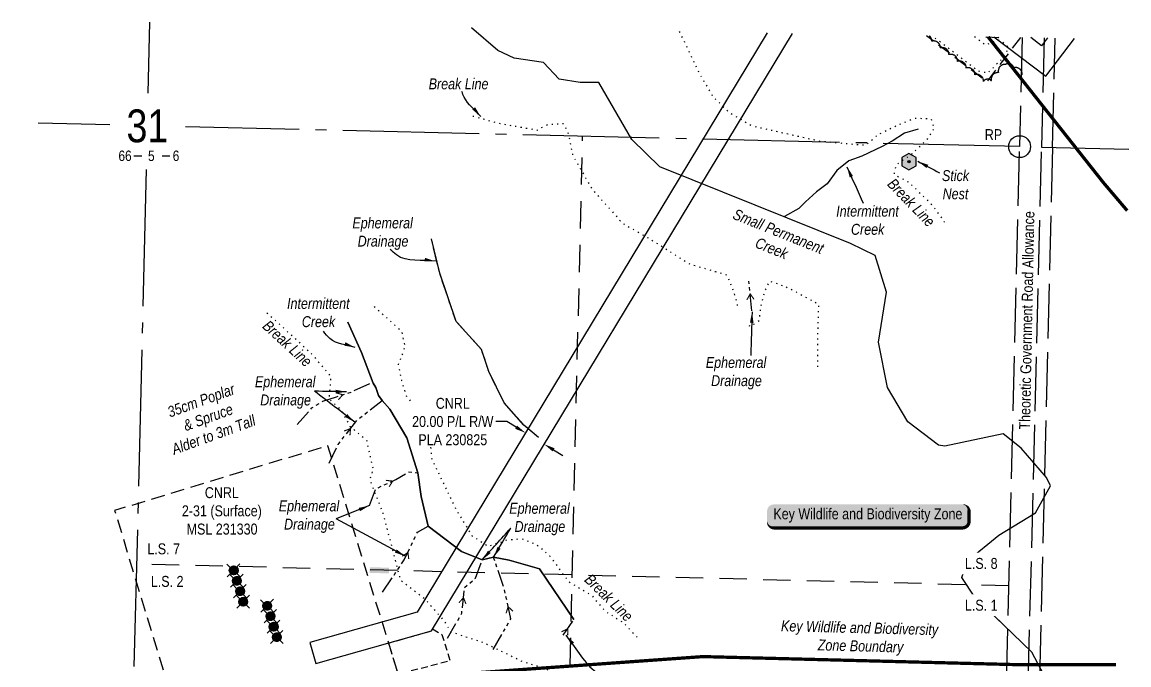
# Model space of a CAD drawing. Extents: x 386600 to 390153, y 6067319 to 6070792.
# Drawn here: x 387730 to 388744, y 6068552 to 6069141 of the extents above; entities that cross this region are included whole.
import ezdxf
from ezdxf.enums import TextEntityAlignment as Align

# ---------------------------------------------------------------- set-up
doc = ezdxf.new("R2010")
doc.units = 0
doc.header["$LTSCALE"] = 5
doc.header["$PDSIZE"] = 0.5
for name, pattern in [('0', [1, 1, 0]), ('DASHDOT2', [5, 2.5, -1.25, 0, -1.25]), ('foc-ACCESSROAD', [3.75, 2.5, -1.25]), ('foc-LSD', [8, 5, -3]), ('foc-QUARTERLINE', [33, 25, -3, 2, -3]), ('foc-TOPO', [1, 0.2, -0.8]), ('foc-TOPO-ephemeral', [6.25, 3.125, -0.625, 0.625, -0.625, 0.625, -0.625]), ('foc-UNSURVEYED', [12.5, 10, -2.5]), ('HIDDEN2', [1.875, 1.25, -0.625])]:
    doc.linetypes.add(name, pattern=pattern)
doc.layers.get('Defpoints').update_dxf_attribs({"color": 9})
for name, color, linetype in [('10', 1, 'Continuous'), ('35', 37, 'Continuous'), ('9', 3, 'Continuous'), ('AS-ROADS', 254, 'Continuous'), ('AS-UNDERLAY-H', 141, 'Continuous'), ('AS-WILDLIFE', 131, 'DASHDOT2'), ('AS-WILDLIFE-BLOCK', 131, 'Continuous'), ('C-RW', 13, 'Continuous'), ('C-WS', 13, 'foc-ACCESSROAD'), ('F-WS-S', 190, 'Continuous'), ('L-BD1', 253, 'Continuous'), ('L-MON', 1, 'Continuous'), ('L-QSEC', 8, 'foc-QUARTERLINE'), ('L-ROAD-T', 7, 'Continuous'), ('L-SECLBL', 7, 'Continuous'), ('L-SECTION-LSD', 7, 'foc-LSD'), ('L-USEC', 7, 'foc-UNSURVEYED'), ('T-BUSH', 110, '0'), ('T-BUSH-T', 110, 'Continuous'), ('T-CREEK', 160, 'Continuous'), ('T-DRAW', 143, 'foc-TOPO-ephemeral'), ('T-EXISTING TFA', 220, 'HIDDEN2'), ('T-GENERAL', 48, 'foc-TOPO'), ('T-LOW-AREA', 48, 'foc-TOPO'), ('T-WATER-T', 170, 'Continuous')]:
    doc.layers.add(name, color=color, linetype=linetype)
doc.layers.add('C-WS-T', color=13, linetype='Continuous', lineweight=9)
doc.layers.add('T-TEXT', color=48, linetype='Continuous', lineweight=18)
doc.styles.add('100L', font='ARIALN.TTF', dxfattribs={"height": 11})
doc.styles.add('80', font='ARIALN.TTF', dxfattribs={"height": 10})
doc.styles.add('80CG', font='ARIALN.TTF', dxfattribs={"height": 10})
doc.styles.add('80L', font='ARIALN.TTF', dxfattribs={"height": 10})
doc.styles.add('foc-LtypeFont', font='ARIALN.TTF', dxfattribs={"height": 7.35})
doc.styles.add('SIMPLEX', font='ARIALN.TTF')
doc.linetypes.add('foc-TOPO-flowdirection-NOLINE', pattern='A,0,[">",foc-LtypeFont,S=0.3,R=0,X=0,Y=-0.945],-20,[">",foc-LtypeFont,S=0.3,R=0,X=0,Y=-0.945],0', length=20)
doc.dimstyles.new('Compass 5 000', dxfattribs={"dimscale": 5, "dimtxt": 9, "dimasz": 2, "dimexe": 0.2, "dimexo": 0.0625, "dimgap": 0.5, "dimtad": 0, "dimtih": 1, "dimtoh": 1, "dimzin": 0, "dimdsep": 46, "dimtxsty": '80CG', "dimcen": 0.1, "dimse1": 1, "dimse2": 1, "dimclrd": 256, "dimclrt": 256, "dimaunit": 1, "dimadec": 4, "dimazin": 0, "dimtfac": 0.06, "dimtofl": 0, "dimtmove": 0, "dimatfit": 1, "dimfxl": 0.2, "dimtolj": 1, "dimtzin": 0, "dimlwd": -1, "dimarcsym": 0})

# ---------------------------------------------------------------- blocks, each defined once
blk = doc.blocks.new('L-SECLBL')
at = {"layer": '9', "color": 7}
for p, q in [((-5.1, -27.8), (-12.3, -27.8)), ((20.7, -27.8), (13.5, -27.8))]:
    blk.add_line(p, q, dxfattribs=at)
at = {"layer": '10', "color": 2, "style": 'SIMPLEX'}
blk.add_attdef('SEC', text='', height=30, dxfattribs=at).set_placement((0, 0), align=Align.MIDDLE)
at = {"layer": '10', "color": 5, "style": '80L'}
blk.add_attdef('TWP', text='', height=9.5, dxfattribs=at).set_placement((-14.4, -27.4), align=Align.MIDDLE_RIGHT)
blk.add_attdef('RGE', text='', height=9.5, dxfattribs=at).set_placement((3.6, -27.4), align=Align.MIDDLE_CENTER)
blk.add_attdef('MER', text='', height=9.5, dxfattribs=at).set_placement((23.2, -27.4), align=Align.MIDDLE_LEFT)
blk = doc.blocks.new('NEST_ACTIVE')
h = blk.add_hatch(color=90)
h.dxf.hatch_style = 1
h.paths.add_polyline_path([(-6.5, -3.8), (0, -7.5), (6.5, -3.8), (6.5, 3.8), (0, 7.5), (-6.5, 3.8)])
h = blk.add_hatch(color=13)
h.dxf.hatch_style = 1
edge = h.paths.add_edge_path()
edge.add_arc((0, 0), 1, 0, 360)
at = {"color": 13, "flags": 128}
blk.add_lwpolyline([(-6.5, -3.8), (0, -7.5), (6.5, -3.8), (6.5, 3.8), (0, 7.5), (-6.5, 3.8)], close=True, dxfattribs=at)
at = {"color": 13}
blk.add_circle((0, 0), 1, dxfattribs=at)
blk = doc.blocks.new('WC')
at = {"layer": 'L-MON'}
h = blk.add_hatch(color=255, dxfattribs=at)
h.dxf.hatch_style = 1
edge = h.paths.add_edge_path()
edge.add_arc((0, 0), 0.9, 0, 360)
at = {"layer": 'L-MON', "color": 240, "flags": 128}
for points in [[(-0.62, 0.5), (-1.23, 1.12)], [(0.52, 0.61), (1.13, 1.21)], [(-1.18, -1.18), (-0.56, -0.57)], [(1.16, -1.18), (0.56, -0.57)]]:
    blk.add_lwpolyline(points, dxfattribs=at)
at = {"layer": 'L-MON', "color": 240}
for radius in [0.8, 0.373]:
    blk.add_circle((0, 0), radius, dxfattribs=at)
blk = doc.blocks.new('*U469')
h = blk.add_hatch(color=255)
edge = h.paths.add_edge_path()
edge.add_line((-86.5, -11.5), (86.5, -11.5))
edge.add_arc((86.5, -5.5), 6, 270, 360)
edge.add_line((92.5, -5.5), (92.5, 4))
edge.add_arc((86.5, 4), 6, 0, 90)
edge.add_line((86.5, 10), (-86.5, 10))
edge.add_arc((-86.5, 4), 6, 90, 180)
edge.add_line((-92.5, 4), (-92.5, -5.5))
edge.add_arc((-86.5, -5.5), 6, 180, 270)
at = {"color": 131, "flags": 128}
blk.add_lwpolyline([(-86.5, -11.5, 3, 3, 0), (86.5, -11.5, 3, 3, 0.414214), (92.5, -5.5, 3, 3, 0), (92.5, 4, 3, 0, 0.414214), (86.5, 10, 0, 0, 0), (-86.5, 10, 0, 0, 0.414214), (-92.5, 4, 0, 0, 0), (-92.5, -5.5, 0, 3, 0.414214)], format="xyseb", close=True, dxfattribs=at)
at = {"color": 131, "style": '80'}
blk.add_attdef('ENTER_TEXT_001', (-36, -5), '', height=10, dxfattribs=at)
blk = doc.blocks.new('*U477')
at = {"layer": '35', "color": 3}
blk.add_circle((0, 0), 10, dxfattribs=at)
at = {"layer": '35', "color": 3, "style": '80'}
blk.add_attdef('RP_001', (-31.9, 6), '', height=10, dxfattribs=at)
blk = doc.blocks.new('*D556')
at = {"layer": 'Defpoints', "color": 0, "transparency": 16777216}
for p in [(388191.1, 6068764.6), (388160.1, 6068713.2), (388177.2, 6068702.9)]:
    blk.add_point(p, dxfattribs=at)
at = {"layer": 'F-WS-S', "transparency": 16777216}
for p, q in [((388174, 6068774.9), (388164, 6068774.9)), ((388182.6, 6068769.7), (388174, 6068774.9)), ((388216.8, 6068749.1), (388225.4, 6068743.9))]:
    blk.add_line(p, q, dxfattribs=at)
for points in [[(388183.4, 6068771.2), (388181.7, 6068768.3), (388191.1, 6068764.6)], [(388217.7, 6068750.5), (388215.9, 6068747.6), (388208.2, 6068754.2)]]:
    blk.add_solid(points, dxfattribs=at)
at = {"layer": 'F-WS-S', "transparency": 16777216, "insert": (388124.5, 6068774.9), "char_height": 10, "attachment_point": 5, "style": '80CG', "bg_fill": 3, "box_fill_scale": 1.1, "bg_fill_color": 256, "bg_fill_true_color": 13158600, "bg_fill_transparency": 0}
blk.add_mtext('\\A1;CNRL\\P20.00 P/L R/W\\PPLA 230825', dxfattribs=at)

msp = doc.modelspace()

# ---------------------------------------------------------------- hatches: boundary and pattern name
at = {"layer": 'AS-ROADS'}
h = msp.add_hatch(color=256, dxfattribs=at)
h.dxf.hatch_style = 1
h.paths.add_polyline_path([(388624.505, 6069126.936), (388612.717, 6069127.143), (388612.922, 6069126.99), (388623.981, 6069126.254)])
at = {"layer": 'AS-UNDERLAY-H'}
h = msp.add_hatch(color=256, dxfattribs=at)
h.dxf.hatch_style = 1
h.paths.add_polyline_path([(388048.679, 6068641.533), (388048.278, 6068636.38), (388066.093, 6068635.979), (388066.207, 6068641.189)])

# ---------------------------------------------------------------- linework, layer by layer
at = {"layer": 'AS-ROADS', "flags": 128}
msp.add_lwpolyline([(388624.505, 6069126.936), (388623.981, 6069126.254), (388612.922, 6069126.99), (388612.717, 6069127.143)], dxfattribs=at)
at = {"layer": 'AS-WILDLIFE', "flags": 128}
for points in [[(388614.648, 6069127.11, 2.999, 2.999, 0), (388720.268, 6068993.695, 2.999, 2.999, 0), (388742.096, 6068968.014, 2.999, 2.999, 0)], [(388731.829, 6068552.294, 2.999, 2.999, 0), (388645.454, 6068552.294, 2.999, 2.999, 0), (388353.681, 6068559.776, 2.999, 2.999, 0), (388061.639, 6068538.916, 2.999, 2.999, 0), (388026.397, 6068536.398, 2.999, 2.999, 0), (387731.663, 6068515.346, 0, 0, 0)]]:
    msp.add_lwpolyline(points, format="xyseb", dxfattribs=at)
at = {"layer": 'C-RW', "flags": 128}
for points in [[(388620.01, 6069127.015), (388667.478, 6069090.984), (388693.844, 6069125.718)], [(388669.119, 6069126.152), (388663.641, 6069118.996), (388653.86, 6069126.421)]]:
    msp.add_lwpolyline(points, dxfattribs=at)
at = {"layer": 'C-WS', "flags": 128}
msp.add_lwpolyline([(388644.263, 6069126.589), (388613.517, 6069086.102), (388558.211, 6069128.101)], dxfattribs=at)
msp.add_lwpolyline([(388079.95, 6068526.074), (388010.078, 6068752.848), (387814.872, 6068693.5), (387878.243, 6068485.095), (387961.005, 6068489.314)], close=True, dxfattribs=at)
at = {"layer": 'L-QSEC'}
for p, q in [((387845.605, 6069075.639), (387847.222, 6069140.593)), ((388643.55, 6069026.623), (387879.608, 6069044.82)), ((388663.661, 6069026.141), (388743.485, 6069024.233))]:
    msp.add_line(p, q, dxfattribs=at)
at = {"layer": 'L-QSEC', "flags": 128}
for points in [[(387810.356, 6069046.456), (387744.924, 6069048.012)], [(387843.866, 6069005.676), (387824.839, 6068241.537)]]:
    msp.add_lwpolyline(points, dxfattribs=at)
at = {"layer": 'L-SECTION-LSD'}
for p, q in [((388224.265, 6068232.029), (388243.419, 6069036.154)), ((388633.62, 6068624.572), (387834.872, 6068644.461))]:
    msp.add_line(p, q, dxfattribs=at)
at = {"layer": 'L-USEC'}
for p, q in [((388666.134, 6069126.205), (388663.661, 6069026.141)), ((388673.705, 6069025.901), (388676.18, 6069126.028))]:
    msp.add_line(p, q, dxfattribs=at)
at = {"layer": 'L-USEC', "flags": 128}
for points in [[(388646.02, 6069126.558), (388643.55, 6069026.622)], [(388623.69, 6068222.521), (388643.553, 6069026.611)], [(388643.797, 6068222.024), (388663.659, 6069026.114)], [(388673.708, 6069025.889), (388653.844, 6068221.801)]]:
    msp.add_lwpolyline(points, dxfattribs=at)
at = {"layer": 'T-BUSH', "flags": 128}
msp.add_lwpolyline([(388645.931, 6069092.501, 0.52056705), (388638.177, 6069098.81, 0.52056705), (388630.709, 6069101.938, 0.52056705), (388624.2, 6069094.351, 0.52056705), (388617.691, 6069086.764, 0.52056705), (388610.457, 6069086.322, 0.52056705), (388602.556, 6069092.446, 0.52056705), (388594.656, 6069098.571, 0.52056705), (388586.756, 6069104.696, 0.52056705), (388578.856, 6069110.821, 0.52056705), (388570.956, 6069116.946, 0.52056705), (388563.055, 6069123.071, 0.23536761), (388560.867, 6069128.054, 0.23536761)], format="xyb", dxfattribs=at)
at = {"layer": 'T-CREEK', "flags": 128}
for points in [[(388550.591, 6069042.578), (388538.124, 6069038.914), (388526.753, 6069031.642), (388517.63, 6069026.751), (388499.025, 6069017.949), (388487.239, 6069013.643), (388476.245, 6069004.728), (388467.33, 6068992.565), (388457.611, 6068985.34), (388447.619, 6068976.123), (388441.509, 6068969.994), (388428.302, 6068962.642)], [(388028.277, 6068866.081), (388041.038, 6068838.044), (388051.613, 6068810.125), (388054.156, 6068806.263), (388056.41, 6068798.829), (388059.782, 6068794.162), (388066.922, 6068786.282), (388082.5, 6068760.129), (388092.654, 6068727.999), (388095.506, 6068706.314), (388102.005, 6068679.229), (388132.597, 6068656.094), (388151.334, 6068648.283), (388161.825, 6068650.694), (388176.272, 6068648.067), (388203.874, 6068640.006), (388235.235, 6068593.659)]]:
    msp.add_lwpolyline(points, dxfattribs=at)
at = {"layer": 'T-CREEK', "linetype": 'foc-TOPO-flowdirection-NOLINE', "flags": 128}
for points in [[(388550.591, 6069042.578), (388538.124, 6069038.914), (388526.753, 6069031.642), (388517.63, 6069026.751), (388499.025, 6069017.949), (388487.239, 6069013.643), (388476.245, 6069004.728), (388467.33, 6068992.565), (388457.611, 6068985.34), (388447.619, 6068976.123), (388441.509, 6068969.994), (388428.302, 6068962.642)], [(388235.235, 6068593.659), (388203.874, 6068640.006), (388176.272, 6068648.067), (388161.825, 6068650.694), (388151.334, 6068648.283), (388132.597, 6068656.094), (388102.005, 6068679.229), (388095.506, 6068706.314), (388092.654, 6068727.999), (388082.5, 6068760.129), (388066.922, 6068786.282), (388059.782, 6068794.162), (388056.41, 6068798.829), (388054.156, 6068806.263), (388051.613, 6068810.125), (388041.038, 6068838.044), (388028.277, 6068866.081)]]:
    msp.add_lwpolyline(points, dxfattribs=at)
at = {"layer": 'T-DRAW', "flags": 128}
for points in [[(388202.918, 6068760.334), (388189.677, 6068771.683), (388171.576, 6068792.17), (388157.473, 6068820.685), (388150.829, 6068841), (388127.5, 6068866.666), (388112.5, 6068910.736), (388105.04, 6068942.241)], [(388398.499, 6068876.171), (388395.503, 6068903.409)], [(387982.033, 6068772.156), (387995.461, 6068787.39), (388005.538, 6068793.632), (388017.884, 6068797.539), (388031.434, 6068801.98), (388051.052, 6068810.855)], [(388011.229, 6068736.921), (388019.507, 6068753.971), (388036.997, 6068776.269), (388059.782, 6068794.162)], [(388048.19, 6068698.042), (388053.997, 6068713.363), (388066.522, 6068719.114), (388072.416, 6068722.044), (388083.976, 6068728.874), (388092.654, 6068727.999)], [(388060.262, 6068618.812), (388080.053, 6068648.268), (388092.077, 6068673.575), (388102.005, 6068679.229)], [(388119.808, 6068576.591), (388132.743, 6068599.649), (388135.255, 6068623.076), (388145.252, 6068631.512), (388151.334, 6068648.283)], [(388161.602, 6068566.315), (388177.559, 6068594.419), (388171.558, 6068622.511), (388161.825, 6068650.694)], [(388225.608, 6068579.313), (388235.235, 6068593.659)]]:
    msp.add_lwpolyline(points, dxfattribs=at)
at = {"layer": 'T-DRAW', "linetype": 'foc-TOPO-flowdirection-NOLINE', "flags": 128}
msp.add_lwpolyline([(388202.918, 6068760.334), (388189.677, 6068771.683), (388171.576, 6068792.17), (388157.473, 6068820.685), (388150.829, 6068841), (388127.5, 6068866.666), (388112.5, 6068910.736), (388105.04, 6068942.241)], dxfattribs=at)
at = {"layer": 'T-DRAW', "const_width": 1, "flags": 128}
for points in [[(388400.338, 6068886.861), (388396.854, 6068891.822), (388393.768, 6068886.334)], [(388019.769, 6068794.934), (388023.786, 6068799.474), (388017.732, 6068801.203)], [(388030.32, 6068762.433), (388030.879, 6068768.469), (388024.973, 6068766.288)], [(388066.265, 6068715.28), (388069.48, 6068720.419), (388063.223, 6068721.128)], [(388084.203, 6068649.053), (388083.429, 6068655.065), (388078.142, 6068651.645)], [(388136.553, 6068607.997), (388134.347, 6068613.644), (388130.045, 6068609.046)], [(388179.638, 6068601.245), (388175.268, 6068605.446), (388173.29, 6068599.468)], [(388229.746, 6068579.18), (388229.757, 6068585.242), (388224.072, 6068582.535)]]:
    msp.add_lwpolyline(points, dxfattribs=at)
at = {"layer": 'T-EXISTING TFA', "flags": 128}
msp.add_lwpolyline([(388106.033, 6068585.088), (388114.589, 6068579.918), (388121.919, 6068555.814), (388074.569, 6068543.538), (388065.736, 6068572.205), (388104.951, 6068583.298)], close=True, dxfattribs=at)
at = {"layer": 'T-GENERAL', "flags": 128}
msp.add_lwpolyline([(388602.255, 6069127.327), (388612.235, 6069119.893), (388624.814, 6069124.463), (388626.364, 6069123.99), (388632.685, 6069118.29), (388631.092, 6069110.438), (388614.248, 6069093.849), (388605.341, 6069095.937), (388563.279, 6069128.012)], dxfattribs=at)
at = {"layer": 'T-LOW-AREA', "flags": 128}
for points in [[(388331.946, 6069132.077), (388349.839, 6069094.407), (388362.361, 6069072.93), (388377.626, 6069057.925), (388398.378, 6069045.723), (388460.737, 6069031.723), (388502.5, 6069027.958), (388514.334, 6069037.904), (388528.69, 6069044.93), (388547.5, 6069052.77), (388562.226, 6069052.173), (388565.446, 6069043.664), (388558.476, 6069032.879), (388544.631, 6069019.582), (388531.975, 6069010.95), (388529.142, 6069005.907), (388528.566, 6069001.298), (388542.324, 6068993.89), (388563.491, 6068973.252), (388575.133, 6068956.848)], [(388142.841, 6069054.668), (388165.632, 6069048.226), (388201.806, 6069041.849), (388211.19, 6069046.88), (388225.983, 6069047.832), (388230.501, 6069037.904), (388234.217, 6069018.955), (388252.047, 6068987.706), (388279.665, 6068956.771), (388308.457, 6068940.073), (388341.229, 6068919.223), (388355.712, 6068915.003), (388364.625, 6068912.406), (388375.104, 6068909.352), (388378.268, 6068902.705), (388382.954, 6068889.791), (388384.669, 6068882.928), (388385.245, 6068878.283)], [(388395.627, 6068862.989), (388397.5, 6068862.289), (388405.058, 6068867.443), (388406.378, 6068877.647), (388407.637, 6068884.907), (388410.78, 6068895.318), (388414.777, 6068903.636), (388431.625, 6068897.501), (388459.44, 6068882.5), (388458.361, 6068848.036), (388458.391, 6068823.019)], [(388052.5, 6068880.126), (388077.603, 6068857.624), (388080.662, 6068843.156), (388074.504, 6068827.101), (388077.563, 6068812.633), (388082.092, 6068797.951), (388102.732, 6068773.393), (388104.899, 6068741.501), (388127.185, 6068694.974), (388141.965, 6068670.449), (388156.989, 6068660.829), (388174.749, 6068666.805), (388187.956, 6068667.711), (388201.344, 6068662.271), (388213.281, 6068652.026), (388230.355, 6068628.694), (388251.358, 6068616.061), (388264.505, 6068600.992), (388280.657, 6068590.962), (388293.213, 6068577.558)], [(387954.356, 6068874.495), (387973.202, 6068857.228), (387994.734, 6068837.5), (388007.5, 6068822.5), (388012.807, 6068816.257), (388011.099, 6068795.981), (388011.563, 6068795.539), (388016.097, 6068791.224), (388022.5, 6068785.13), (388030.218, 6068770.645), (388030.289, 6068770.513), (388031.623, 6068769.417), (388045.399, 6068758.096), (388051.493, 6068731.289), (388048.348, 6068721.809), (388048.39, 6068721.705), (388052.884, 6068710.425), (388060.143, 6068692.205), (388069.362, 6068657.5), (388074.058, 6068639.346), (388076.515, 6068629.848), (388099.052, 6068612.5), (388099.162, 6068612.373), (388112.943, 6068596.523), (388116.388, 6068592.561), (388116.435, 6068592.507), (388118.516, 6068589.224), (388119.385, 6068587.855), (388122.78, 6068582.5), (388127.056, 6068581.108), (388152.48, 6068572.827), (388189.055, 6068555.002), (388208.805, 6068549.214), (388221.063, 6068542.762), (388232.5, 6068538.031), (388247.5, 6068534.091)]]:
    msp.add_lwpolyline(points, dxfattribs=at)

# ---------------------------------------------------------------- block references
at = {"layer": '35', "xscale": 0.9996252999999947, "yscale": 0.9996252999999947, "zscale": 0.9996252999999947}
msp.add_blockref('*U477', (388643.55, 6069026.622), dxfattribs=at).add_auto_attribs({'RP_001': 'RP'})
at = {"layer": 'AS-WILDLIFE-BLOCK', "color": 3}
ref = msp.add_blockref('*U469', (388504.792, 6068689.103), dxfattribs=dict(at, xscale=0.9996252999999947, yscale=0.9996252999999947, zscale=0.9996252999999947))
ref.add_attrib('ENTER_TEXT_001', 'Key Wildlife and Biodiversity Zone', (388418.051, 6068685.489), dxfattribs={"layer": '0', "color": 131, "height": 9.99625, "style": '80'})
at = {"layer": 'Defpoints', "xscale": 4.998176549999962, "yscale": 4.998176549999962, "zscale": 4.998176549999962}
for p in [(387923.892, 6068638.72), (387926.8, 6068629.156), (387929.708, 6068619.592), (387932.617, 6068610.028), (387954.655, 6068606.272), (387957.563, 6068596.708), (387960.472, 6068587.144), (387963.38, 6068577.58)]:
    msp.add_blockref('WC', p, dxfattribs=at)
at = {"layer": 'L-BD1', "xscale": 0.9996252999999947, "yscale": 0.9996252999999947, "zscale": 0.9996252999999947}
msp.add_blockref('NEST_ACTIVE', (388542.241, 6069012.889), dxfattribs=at)
at = {"layer": 'L-SECLBL'}
msp.add_blockref('L-SECLBL', (387844.858, 6069045.647), dxfattribs=at).add_auto_attribs({'SEC': '31', 'TWP': '66', 'RGE': '5', 'MER': '6'})

# ---------------------------------------------------------------- texts
at = {"layer": 'C-WS-T', "insert": (387875.974, 6068714.873), "char_height": 10, "attachment_point": 1, "style": '80L'}
msp.add_mtext_dynamic_manual_height_columns('\\pi21.46363;CNRL\\P\\pi0.46091;2-31 (Surface)\\P\\pi4.78901;MSL 231330', width=73.12509, gutter_width=49.982, heights=[0], dxfattribs=at)
at = {"layer": 'L-ROAD-T', "style": '80L'}
msp.add_text('Theoretic Government Road Allowance', height=10, rotation=88.837303, dxfattribs=at).set_placement((388650.115, 6068867.589), align=Align.MIDDLE_CENTER)
at = {"layer": 'T-TEXT', "insert": (388102.427, 6069089.111), "char_height": 9.99635, "attachment_point": 1, "style": '80L'}
msp.add_mtext_dynamic_manual_height_columns('{\\fArial Narrow|b0|i1|c0|p34;Break Line}', width=57.56521, gutter_width=49.982, heights=[0], dxfattribs=at)
at = {"layer": 'T-TEXT', "char_height": 9.99635, "attachment_point": 1, "style": '80L'}
for insert, rotation in [((388528.916, 6068998.591), 314.0488), ((387956.258, 6068868.568), 317.504113), ((388251.359, 6068636.395), 315.665391)]:
    msp.add_mtext_dynamic_manual_height_columns('{\\fArial Narrow|b0|i1|c0|p34;Break Line}', width=57.56521, gutter_width=49.982, heights=[0], dxfattribs=dict(at, insert=insert, rotation=rotation))
at = {"layer": 'T-WATER-T', "char_height": 9.99625, "attachment_point": 1, "style": '80L'}
for s, width, insert in [('\\pi5.27302;{\\fArial Narrow|b0|i1|c0|p34;Intermittent \\P\\pi18.80819;Creek}', 67.72788, (388470.352, 6068972.59)), ('\\pi0.32641;{\\fArial Narrow|b0|i1|c0|p34;Ephemeral\\P\\pi5.16771;Drainage}', 55.95951, (388032.241, 6068961.78)), ('\\pi5.27302;{\\fArial Narrow|b0|i1|c0|p34;Intermittent \\P\\pi18.80819;Creek}', 67.72788, (387967.481, 6068888.083)), ('\\pi0.32641;{\\fArial Narrow|b0|i1|c0|p34;Ephemeral\\P\\pi5.16771;Drainage}', 55.95951, (388355.889, 6068834.032)), ('\\pi0.32641;{\\fArial Narrow|b0|i1|c0|p34;Ephemeral\\P\\pi5.16771;Drainage}', 55.95951, (387943.019, 6068816.387)), ('\\pi0.32641;{\\fArial Narrow|b0|i1|c0|p34;Ephemeral\\P\\pi5.16771;Drainage}', 55.95951, (387964.837, 6068702.692)), ('\\pi0.32641;{\\fArial Narrow|b0|i1|c0|p34;Ephemeral\\P\\pi5.16771;Drainage}', 55.95951, (388175.921, 6068700.553))]:
    msp.add_mtext_dynamic_manual_height_columns(s, width=width, gutter_width=49.982, heights=[0], dxfattribs=dict(at, insert=insert))
at = {"layer": 'T-WATER-T', "insert": (388383.405, 6068970.279), "char_height": 9.99625, "attachment_point": 1, "rotation": 338.124356, "style": '80L'}
msp.add_mtext_dynamic_manual_height_columns('\\pi0.4557;{\\fArial Narrow|b0|i1|c0|p34;Small Permanent\\P\\pi29.13185;Creek}', width=88.3752, gutter_width=49.982, heights=[0], dxfattribs=at)

# ---------------------------------------------------------------- leaders
at = {"layer": 'T-TEXT', "path_type": 1}
msp.add_leader([(388150.13, 6069054.066), (388134.952, 6069071.922), (388132.839, 6069077.106)], dimstyle='Compass 5 000', override={"dimgap": 0.5, "dimtad": 0}, dxfattribs=at)
at = {"layer": 'T-WATER-T', "path_type": 1}
for points in [[(388485.462, 6069008.219), (388500.185, 6068974.806)], [(388398.541, 6068875.346), (388397.375, 6068835.487)], [(388027.283, 6068802.215), (387997.964, 6068802.699)], [(388034.708, 6068774.382), (387997.964, 6068802.699)], [(388048.19, 6068698.042), (388017.575, 6068685.815)], [(388081.074, 6068651.722), (388017.575, 6068685.815)], [(388151.334, 6068648.283), (388177.562, 6068677.37)], [(388161.825, 6068650.694), (388177.562, 6068677.37)]]:
    msp.add_leader(points, dimstyle='Compass 5 000', override={"dimgap": 0.5, "dimtad": 0}, dxfattribs=at)
at = {"layer": 'T-WATER-T', "color": 6, "path_type": 1}
for points in [[(388108.697, 6068921.631), (388072.884, 6068927.475), (388067.22, 6068932.588)], [(388035.142, 6068842.692), (388011.962, 6068850.831), (388006.01, 6068857.718)], [(388228.063, 6068579.393), (388253.905, 6068547.062), (388261.599, 6068541.148)]]:
    msp.add_leader(points, dimstyle='Compass 5 000', override={"dimgap": 0.5, "dimtad": 0}, dxfattribs=at)

# ---------------------------------------------------------------- next in the draw order: texts
at = {"layer": 'AS-WILDLIFE', "insert": (388374.495, 6068594.353), "char_height": 10, "attachment_point": 1, "rotation": 358.53122, "style": '80L', "bg_fill": 2}
msp.add_mtext_dynamic_manual_height_columns('\\pi50.75307;{\\fArial Narrow|b0|i1|c0|p34;Key Wildlife and Biodiversity\\P\\pi81.66712; Zone Boundary}', width=245.55116, gutter_width=49.982, heights=[0], dxfattribs=at)
at = {"layer": 'L-SECTION-LSD', "char_height": 9.99635, "attachment_point": 1, "style": '100L', "bg_fill": 3, "box_fill_scale": 1.5, "bg_fill_color": 256, "bg_fill_transparency": 0}
for s, width, insert in [('\\pi2.30528;L.S. 7', 30.8692, (387842.506, 6068663.39)), ('\\pi2.13968;L.S. 2', 30.64223, (387845.851, 6068633.607))]:
    msp.add_mtext_dynamic_manual_height_columns(s, width=width, gutter_width=54.98, heights=[0], dxfattribs=dict(at, insert=insert))
at = {"layer": 'T-BUSH-T', "insert": (387854.602, 6068785.197), "char_height": 10, "attachment_point": 1, "rotation": 20, "style": '80L', "bg_fill": 3, "box_fill_scale": 1.1, "bg_fill_color": 256, "bg_fill_transparency": 0}
msp.add_mtext_dynamic_manual_height_columns('\\pi8.02685;{\\fArial Narrow|b0|i1|c0|p34;35cm Poplar\\P\\pi17.3993;& Spruce\\P\\pi0.01185;Alder to 3m Tall}', width=80.73311, gutter_width=49.982, heights=[0], dxfattribs=at)
at = {"layer": 'T-TEXT', "insert": (388572.027, 6069005.111), "char_height": 9.99625, "attachment_point": 1, "style": '80L', "bg_fill": 3, "box_fill_scale": 1.1, "bg_fill_color": 256, "bg_fill_transparency": 0}
msp.add_mtext_dynamic_manual_height_columns('\\pi0.45582;{\\fArial Narrow|b0|i1|c0|p34;Stick\\P\\pi1.04564;Nest}', width=25.52724, gutter_width=49.982, heights=[0], dxfattribs=at)

# ---------------------------------------------------------------- next in the draw order: linework, layer by layer
at = {"layer": 'C-RW', "flags": 128}
msp.add_lwpolyline([(388412.359, 6069130.664), (388091.919, 6068600.388), (387993.681, 6068572.601), (387999.123, 6068553.363), (388104.951, 6068583.298), (388435.473, 6069130.258)], dxfattribs=at)

# ---------------------------------------------------------------- next in the draw order: leaders
at = {"layer": 'T-TEXT', "path_type": 1}
msp.add_leader([(388550.279, 6069013.196), (388570.294, 6069002.629)], dimstyle='Compass 5 000', override={"dimgap": 0.5, "dimtad": 0}, dxfattribs=at)

# ---------------------------------------------------------------- next in the draw order: dimensions: what is measured, and where the dimension line sits
at = {"layer": 'F-WS-S'}
dim = msp.add_linear_dim(base=(388191.137, 6068764.577), p1=(388177.227, 6068702.902), p2=(388160.116, 6068713.242), angle=148.855858, text='CNRL\\P20.00 P/L R/W\\PPLA 230825', dimstyle='Compass 5 000', override={"dimtfill": 1}, dxfattribs=at)
dim.commit()
dim.dimension.update_dxf_attribs({"geometry": '*D556', "text_midpoint": (388124.48, 6068774.921), "dimtype": 161})

# ---------------------------------------------------------------- next in the draw order: linework, layer by layer
at = {"layer": 'T-CREEK', "linetype": 'foc-TOPO-flowdirection-NOLINE', "flags": 128}
msp.add_lwpolyline([(388675.28, 6068344.674), (388673.76, 6068345.216), (388637.915, 6068362.563), (388610.782, 6068385.202), (388606.644, 6068393.955), (388612.872, 6068424.739), (388647.335, 6068456.46), (388670.02, 6068470.752), (388690.274, 6068496.862), (388654.783, 6068563.763), (388602.627, 6068614.321), (388590.602, 6068632.23), (388596.016, 6068647.844), (388624.392, 6068670.938), (388658.105, 6068691.526), (388671.882, 6068716.053), (388668.197, 6068723.783), (388645.104, 6068750.564), (388628.642, 6068763.705), (388574.94, 6068752.399), (388569.317, 6068753.368), (388541.047, 6068774.703), (388522.618, 6068806.024), (388514.312, 6068847.732), (388521.578, 6068893.287), (388511.389, 6068926.983), (388488.705, 6068938.097), (388314.18, 6069008.17), (388288.38, 6069033.015), (388258.142, 6069085.439), (388241.035, 6069085.243), (388221.831, 6069088.319), (388207.449, 6069103.584), (388180.587, 6069107.542), (388165.776, 6069114.743), (388141.743, 6069135.418)], dxfattribs=at)
at = {"layer": 'T-CREEK', "flags": 128}
msp.add_lwpolyline([(388690.274, 6068496.862), (388654.783, 6068563.763), (388602.627, 6068614.321), (388590.602, 6068632.23), (388596.016, 6068647.844), (388624.392, 6068670.938), (388658.105, 6068691.526), (388671.882, 6068716.053), (388668.197, 6068723.783), (388645.104, 6068750.564), (388628.642, 6068763.705), (388574.94, 6068752.399), (388569.317, 6068753.368), (388541.047, 6068774.703), (388522.618, 6068806.024), (388514.312, 6068847.732), (388521.578, 6068893.287), (388511.389, 6068926.983), (388488.705, 6068938.097), (388314.18, 6069008.17), (388288.38, 6069033.015), (388258.142, 6069085.439), (388241.035, 6069085.243), (388221.831, 6069088.319), (388207.449, 6069103.584), (388180.587, 6069107.542), (388165.776, 6069114.743), (388141.743, 6069135.418)], dxfattribs=at)

# ---------------------------------------------------------------- next in the draw order: texts
at = {"layer": 'L-SECTION-LSD', "char_height": 9.9964, "attachment_point": 1, "style": '100L', "bg_fill": 3, "box_fill_scale": 1.5, "bg_fill_color": 256, "bg_fill_transparency": 0}
for s, width, insert in [('L.S. 8', 30.39005, (388593.453, 6068650.074)), ('L.S. 1', 29.98025, (388593.453, 6068611.803))]:
    msp.add_mtext_dynamic_manual_height_columns(s, width=width, gutter_width=54.98, heights=[0], dxfattribs=dict(at, insert=insert))

doc.saveas('drawing.dxf')
